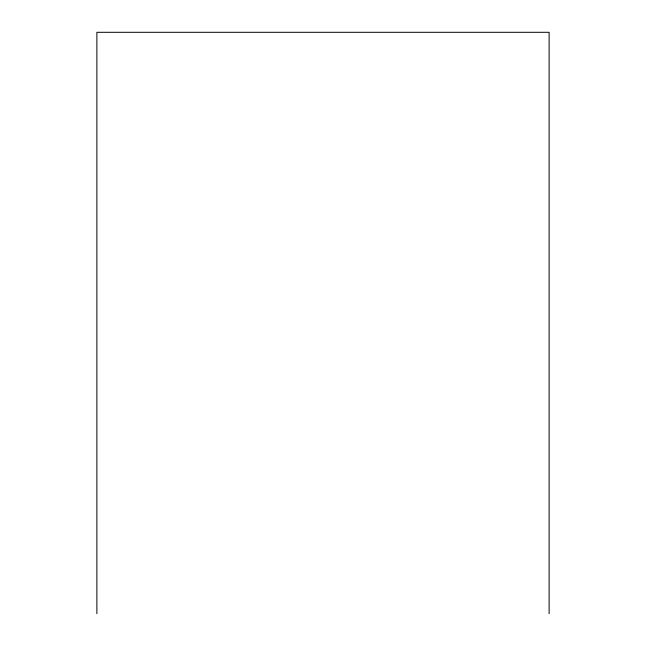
<?xml version="1.0" encoding="UTF-8"?>
<svg xmlns="http://www.w3.org/2000/svg" width="646" height="646" viewBox="0 0 646 646"><rect width="100%" height="100%" fill="white"/><g stroke="black" fill="none" stroke-linecap="round" stroke-linejoin="round"><path stroke-width="0.97" d="M549.116 613.7L549.116 32.3L96.884 32.3L96.884 613.7"/></g></svg>
